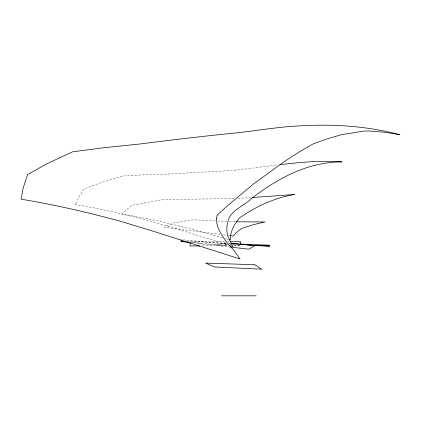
<?xml version="1.0" encoding="UTF-8"?>
<svg xmlns="http://www.w3.org/2000/svg" width="421" height="421" viewBox="0 0 421 421"><rect width="100%" height="100%" fill="white"/><g stroke="black" fill="none" stroke-linecap="round" stroke-linejoin="round"><path stroke-width="0.32" stroke-dasharray="2.1 1.58" d="M75.775 203.769L78.632 197.47L84.042 188.913L101.324 182.54L122.437 176.062L143.445 174.862L169.631 173.962A116.328 18.94 5.1 0 0 172.457 173.852L235.928 170.268L277.065 164.995M75.664 204.006L75.391 204.601C127.452 213.005 177.888 228.871 227.956 245.022M225.03 242.78L215.973 245.396L230.082 247.027M187.377 241.18L190.497 240.975L225.461 243.659L225.461 245.532L191.229 242.501M251.021 197.596L237.549 198.417M233.939 198.565L162.901 199.575L132.373 205.269L126.468 209.721L121.885 214.073C155.902 219.573 189.297 228.224 222.377 237.744M225.009 241.786L190.087 242.022L204.901 244.443L227.656 245.217M227.619 241.77L229.577 241.759M202.475 245.911L228.55 245.759M233.771 245.727L240.654 245.659L233.508 245.417M229.229 221.583L231.566 221.672A116.296 17.524 8.4 0 0 235.292 221.783M227.219 244.538L224.593 244.443L224.593 243.501L226.287 243.559M229.84 244.638L232.466 244.733M233.123 244.759L239.681 245.006M226.84 221.488L217.825 221.078M215.347 220.962L193.623 219.757L174.483 222.551A63.634 9.588 8.4 0 0 173.61 222.793L164.364 227.245L220.036 234.386M224.593 243.501L226.556 243.654M229.171 243.854L230.482 243.959M183.098 239.891L225.461 243.643M228.261 243.075L230.198 243.249M223.509 234.829L226.982 235.265M228.371 235.444L229.761 235.618M226.314 238.818L228.287 239.36"/><path stroke-width="0.63" d="M279.881 164.653C300.457 162.374 321.218 160.138 341.931 161.906C308.335 161.764 277.576 178.383 251.632 198.412C243.896 206.306 229.95 210.095 227.808 222.241C226.382 226.424 226.766 230.876 227.44 235.155A157.212 28.691 -11.2 0 0 227.661 235.844L232.902 246.543L229.366 245.454M181.141 239.717L181.141 241.612L185.503 241.301M252.132 197.528L294.689 194.486C274.597 197.712 255.921 206.506 239.328 218.052C234.292 224.156 230.15 231.75 230.261 239.896L229.277 239.628M230.224 241.754L240.654 241.696L240.654 244.527M199.864 245.927L190.087 245.985L190.087 242.585M221.451 295.831L256.194 295.831M236.013 221.799L265.067 221.983L253.731 224.598L242.475 228.14A121.79 18.35 8.4 0 0 241.528 228.587L236.47 232.445L233.234 236.055L230.455 235.707M231.534 243.754L269.587 245.175L269.587 246.117L251.495 245.443M246.806 245.027L269.587 246.117M181.141 241.612L189.292 242.333M230.84 243.312L255.363 245.548L248.685 249.174L230.724 247.101M216.657 218.267C215.92 227.698 222.067 235.244 226.94 242.607A104.692 20.803 -5.6 0 0 227.308 243.064L233.587 249.958L240.07 259.015L154.475 231.618L122.706 221.93C89.236 212.589 55.325 204.901 21.05 199.18L23.155 188.076L27.539 174.62L45.81 164.337A32.564 5.226 -7.7 0 1 46.336 164.069L72.517 151.834L102.845 147.839L137.672 144.235A84.479 21.034 6.9 0 0 139.556 144.024C171.373 140.025 203.211 136.162 235.123 133.031C256.378 130.763 277.476 126.963 298.863 125.937C332.737 123.832 367.07 125.984 399.95 134.741L384.641 132.247L369.349 130.989L363.886 131.078L341.063 134.783L326.98 138.919L312.903 144.035L300.199 151.35L283.959 161.806L253.184 184.198L231.05 202.764L218.82 213.594L216.983 215.81L216.657 218.267M254.684 264.741L205.627 263.104L214.673 266.972L261.83 269.187L254.684 264.741"/></g></svg>
